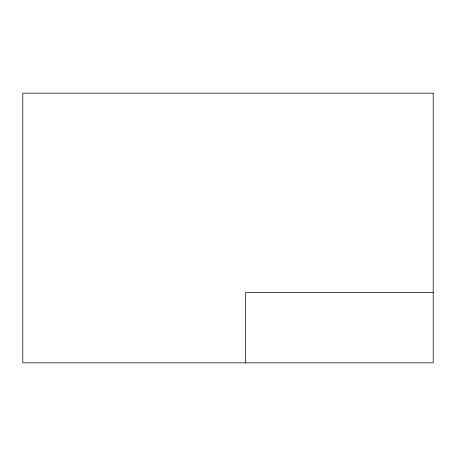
<?xml version="1.0" encoding="UTF-8"?>
<svg xmlns="http://www.w3.org/2000/svg" width="456" height="456" viewBox="0 0 456 456"><rect width="100%" height="100%" fill="white"/><g stroke="black" fill="none" stroke-linecap="round" stroke-linejoin="round"><path stroke-width="0.68" d="M433.2 292.49L245.59 292.49L245.59 362.845M433.2 93.155L22.8 93.155L22.8 362.845L433.2 362.845L433.2 93.155"/></g></svg>
